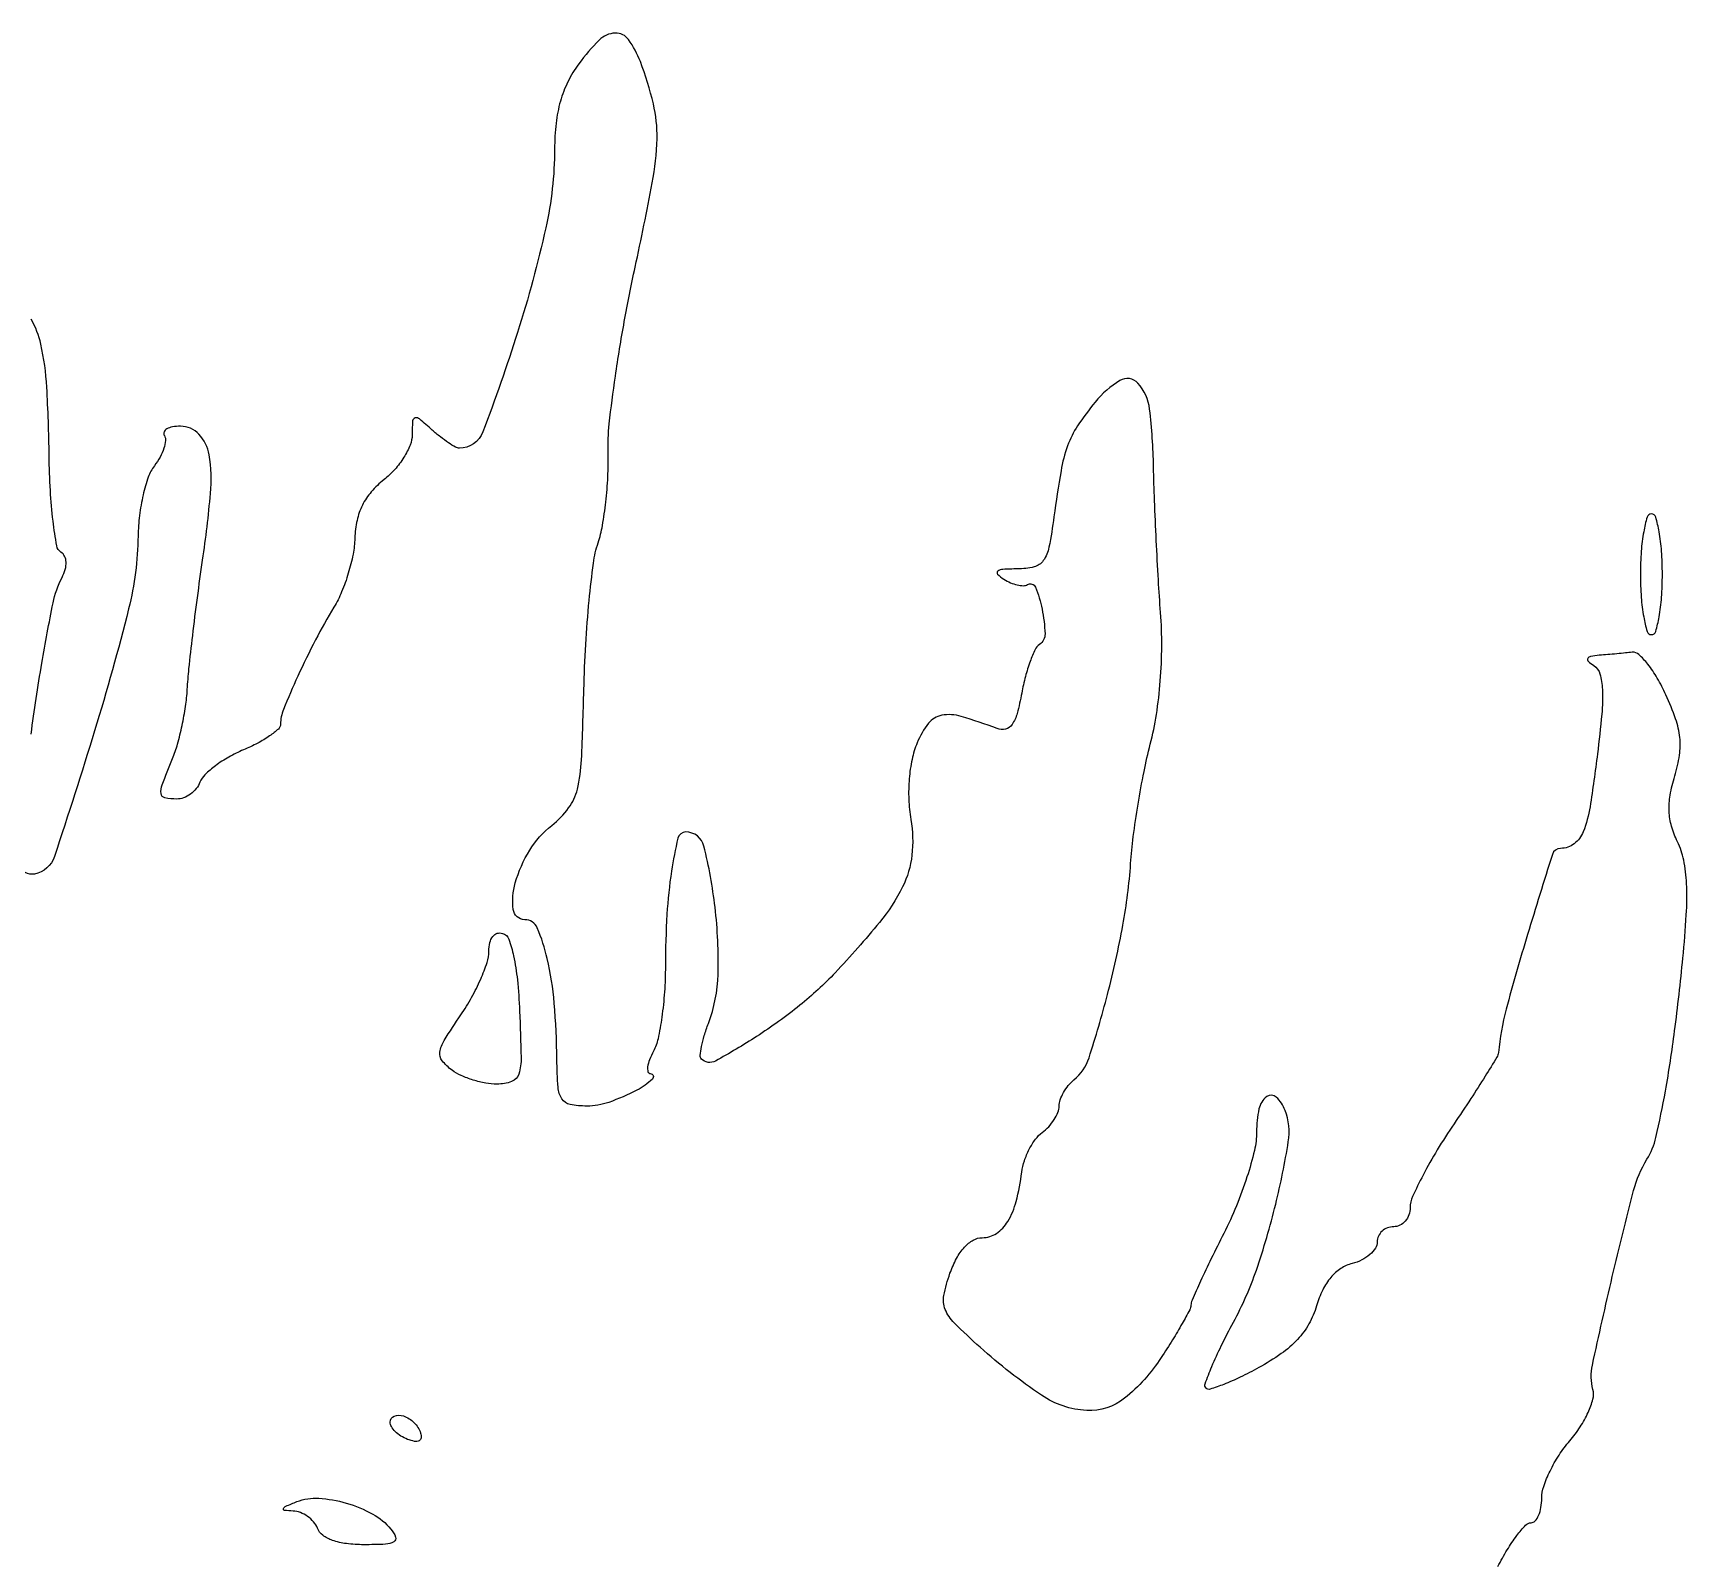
# Model space of a CAD drawing. Extents: x 0 to 1938, y 0 to 2000.
# Drawn here: x 1771.4 to 1922.2, y 695.3 to 834.9 of the extents above; entities that cross this region are included whole.
import ezdxf

# ---------------------------------------------------------------- set-up
doc = ezdxf.new("R2010")
doc.units = 0

msp = doc.modelspace()

# ---------------------------------------------------------------- linework, layer by layer
for points in [[(1905, 695, -0.018132), (1905.85304, 696.532199, -0.025626), (1906.728987, 697.825, -0.023886), (1907.527026, 698.783093, -0.210145), (1908.020324, 699, 0.212907), (1908.395107, 699.167165, 0.080318), (1908.712579, 699.660938, 0.061127), (1908.928928, 700.388562, 0.041616), (1909.001221, 701.25, -0.081986), (1909.178605, 702.320911, -0.031931), (1909.753207, 703.712473, -0.030554), (1910.580775, 705.169586, -0.033176), (1911.559456, 706.473311, 0.033741), (1912.505291, 707.736245, 0.037601), (1913.235049, 709.071468, 0.040759), (1913.670213, 710.287919, 0.130191), (1913.672904, 711.142815, -0.117374), (1913.623434, 713.380954, -0.004609), (1915.43547, 721.453926, -0.006148), (1917.376355, 729.306425, -0.074881), (1918.591498, 732.148047, 0.081873), (1919.41176, 734.142456, 0.01247), (1920.277347, 738.371812, 0.012404), (1921.117066, 743.848943, 0.007082), (1921.872923, 750.5, 0.01017), (1922.183056, 754.434773, 0.026128), (1922.200382, 757.288001, 0.036278), (1921.943942, 759.438325, 0.066816), (1921.382917, 761.105247, -0.044498), (1920.833957, 762.524162, -0.059461), (1920.612202, 763.885883, -0.054295), (1920.709005, 765.354159, -0.029975), (1921.126868, 767.105247, 0.036466), (1921.555369, 769.009967, 0.064072), (1921.588276, 770.621582, 0.056946), (1921.207446, 772.314092, 0.023213), (1920.327694, 774.507089, 0.025349), (1919.536446, 776.032085, 0.035494), (1918.669698, 777.298295, 0.038454), (1917.847964, 778.183747, 0.216049), (1917.25, 778.382089, -0.002549), (1916.647801, 778.321557, -0.001133), (1915.853125, 778.247584, -0.001121), (1915.01142, 778.173059, -0.001515), (1914.25, 778.109687, 0.022707), (1913.452804, 778.009181, 0.230175), (1913.189074, 777.81959, 0.349269), (1913.235237, 777.561523, 0.039015), (1913.746809, 777.177643, -0.185876), (1914.306662, 776.421727, -0.057226), (1914.530383, 774.995496, -0.033127), (1914.474156, 772.743526, -0.00843), (1914.07995, 769.10943, -0.007621), (1913.400686, 764.294577, -0.054189), (1912.787337, 762.022497, -0.137775), (1911.953525, 760.91597, -0.164256), (1910.72146, 760.5, 0.327011), (1909.967861, 759.948113, 0.002782), (1907.705902, 752.662487, 0.008658), (1905.753549, 745.825478, 0.04277), (1905.055416, 741.884971, -0.114692), (1904.91861, 741.46971, -0.002729), (1903.841979, 739.721896, -0.005857), (1902.538291, 737.684674, -0.003928), (1901.002383, 735.384971, 0.012688), (1899.471482, 733.003463, 0.01584), (1898.178367, 730.714648, 0.014119), (1897.219979, 728.752489, 0.10659), (1897.002383, 727.75, -0.08436), (1896.887882, 727.081698, -0.093119), (1896.560075, 726.514063, -0.100327), (1896.072349, 726.13444, -0.115869), (1895.5, 726, 0.091635), (1894.927367, 725.894165, 0.095894), (1894.440625, 725.59122, 0.099479), (1894.114904, 725.139346, 0.10697), (1894, 724.608408, -0.144021), (1893.830924, 724.033599, -0.072153), (1893.329293, 723.457259, -0.06226), (1892.589993, 722.966341, -0.05403), (1891.716742, 722.643755, 0.085218), (1890.674682, 722.183476, 0.071177), (1889.770541, 721.377481, 0.061819), (1889.028383, 720.237584, 0.041795), (1888.466742, 718.790006, -0.056606), (1887.769565, 717.139454, -0.059833), (1886.730282, 715.720837, -0.051409), (1885.244534, 714.427506, -0.028031), (1883.190874, 713.147119, -0.012717), (1881.503822, 712.277345, -0.019753), (1880.003183, 711.623186, -0.014805), (1878.771087, 711.184607, -0.281546), (1878.390274, 711.276393, -0.293012), (1878.303538, 711.672948, -0.0097), (1878.921647, 713.247238, -0.015673), (1879.778563, 715.141241, -0.009926), (1880.88936, 717.295497, 0.040825), (1882.976655, 722.041793, 0.023435), (1884.740555, 728.043515, 0.019887), (1885.892735, 733.750256, 0.132227), (1885.595601, 736.611464, 0.110235), (1884.79662, 737.815173, 0.369163), (1883.922716, 737.865858, 0.181494), (1883.214276, 736.741791, 0.050865), (1883, 734.640921, -0.058863), (1882.800557, 732.952665, -0.019302), (1882.122471, 730.538114, -0.018929), (1881.156156, 727.892803, -0.02031), (1880.012667, 725.390921, 0.00405), (1878.867111, 723.08582, 0.005921), (1877.899143, 721.036508, 0.00307), (1877.112675, 719.290844, 0.099822), (1877.012667, 718.839743, -0.118666), (1876.902237, 718.416823, -0.00603), (1876.211291, 717.1631, -0.009359), (1875.336747, 715.685691, -0.006623), (1874.302366, 714.059192, -0.077354), (1870.958413, 710.353165, -0.186941), (1867.505007, 709.236671, -0.135199), (1863.399782, 710.623069, -0.034149), (1857.791842, 715, -0.012652), (1855.432827, 717.225598, -0.10093), (1854.606884, 718.464495, -0.146629), (1854.485832, 719.726246, -0.036392), (1855.042197, 721.75, -0.037425), (1855.642886, 723.110219, -0.061614), (1856.366101, 724.136769, -0.078222), (1857.164206, 724.779335, -0.131176), (1857.990836, 725, 0.148547), (1859.276627, 725.390621, 0.110296), (1860.306553, 726.471601, 0.073066), (1861.076127, 728.314162, 0.02997), (1861.5887, 730.981587, -0.048237), (1861.826545, 732.014488, -0.038697), (1862.271108, 733.065751, -0.040033), (1862.841345, 733.98045, -0.075629), (1863.456472, 734.59183, 0.048424), (1864.046996, 735.11833, 0.044001), (1864.546589, 735.7648, 0.046745), (1864.889113, 736.428277, 0.096081), (1865, 737, -0.084551), (1865.097177, 737.570558, -0.044051), (1865.395891, 738.229791, -0.042148), (1865.832035, 738.870406, -0.049973), (1866.347712, 739.389757, 0.1435), (1867.720715, 741.411129, 0.013862), (1869.399882, 747.166357, 0.018658), (1870.811249, 753.512115, 0.028431), (1871.513012, 759.111014, -0.015241), (1871.755728, 761.57163, -0.008653), (1872.191453, 764.53261, -0.008633), (1872.734096, 767.503226, -0.014075), (1873.308416, 770, 0.025562), (1873.866481, 772.709494, 0.018549), (1874.219676, 775.769402, 0.018112), (1874.351807, 778.943441, 0.020292), (1874.244191, 782, -0.004416), (1874.044436, 784.979614, -0.002509), (1873.85269, 788.587961, -0.002505), (1873.695984, 792.224852, -0.004133), (1873.604379, 795.299442, 0.02348), (1873.24382, 800.557014, 0.155542), (1872.174639, 802.925489, 0.360621), (1870.53985, 803.165777, 0.08449), (1868.286661, 801.210014, 0.025639), (1866.677293, 799.030775, 0.059928), (1865.76966, 797.222176, 0.043853), (1865.165725, 794.931279, 0.008769), (1864.522786, 790.75, -0.01372), (1864.066016, 787.9634, -0.105534), (1863.553234, 786.75124, -0.181634), (1862.71104, 786.173884, -0.059045), (1861.188727, 785.984687, 0.012311), (1859.871496, 785.944742, 0.149091), (1859.401543, 785.772695, 0.460825), (1859.384875, 785.496233, 0.050875), (1859.952254, 785.05067, 0.039376), (1860.558988, 784.73067, 0.045322), (1861.180911, 784.527298, 0.050889), (1861.728538, 784.459169, 0.144916), (1862.095581, 784.559072, -0.463156), (1862.831099, 784.320293, -0.047431), (1863.436129, 782.326435, -0.040282), (1863.706643, 780.069763, -0.264014), (1863.202233, 779.094857, 0.139096), (1862.805764, 778.640343, 0.0226), (1862.349735, 777.548624, 0.023429), (1861.920214, 776.177814, 0.018719), (1861.583249, 774.666417, -0.019659), (1861.16641, 772.813169, -0.085942), (1860.697786, 771.796772, -0.179058), (1860.104849, 771.379742, -0.157535), (1859.346106, 771.420681, 0.019157), (1856.063453, 772.538103, 0.116833), (1854.286594, 772.639812, 0.187127), (1853.082449, 771.909127, 0.065773), (1852.05299, 770.12793, 0.045759), (1851.584068, 768.618685, 0.031911), (1851.324507, 766.853394, 0.030611), (1851.285144, 764.978051, 0.031799), (1851.477024, 763.135991, -0.069691), (1851.568818, 759.883117, -0.087245), (1850.721351, 756.990425, -0.058244), (1848.624616, 753.757777, -0.015695), (1844.573002, 749.167478, -0.035078), (1841.355349, 746.193058, -0.025675), (1837.40868, 743.347569, -0.017778), (1833.655415, 741.109059, -0.333507), (1832.375116, 741.29155, -0.22593), (1832.262744, 741.608215, -0.022731), (1832.384826, 742.422286, -0.024993), (1832.635156, 743.426561, -0.017267), (1833.013507, 744.535527, 0.084363), (1833.898194, 749.014859, 0.036074), (1833.61998, 755.132103, 0.030919), (1832.610511, 760.699064, 0.345207), (1830.950776, 762, 0.348296), (1830.225632, 761.425132, 0.019897), (1829.649099, 758.433507, 0.023203), (1829.236592, 754.488866, 0.013706), (1829.092687, 749.754862, -0.016707), (1829.007261, 747.408343, -0.017487), (1828.765415, 745.108431, -0.017428), (1828.41887, 743.143748, -0.070605), (1828.002602, 742.004862, 0.029712), (1827.646927, 741.233385, 0.058118), (1827.475465, 740.579586, 0.099949), (1827.501395, 740.139582, 0.329231), (1827.714816, 739.968197, -0.660422), (1827.907505, 739.460867, -0.07314), (1826.494985, 738.451556, -0.033439), (1823.926266, 737.342586, -0.085381), (1821.934668, 737, -0.047705), (1820.39887, 737.146864, -0.205009), (1819.654825, 737.650548, -0.126345), (1819.304622, 738.707556, -0.014274), (1819.202802, 741.25, 0.018244), (1818.956107, 746.389266, 0.035426), (1818.320847, 750.447615, 0.043757), (1817.414801, 753.241908, 0.301079), (1816.269965, 754, -0.378279), (1815.216185, 754.930378, -0.100963), (1815.403441, 757.356928, -0.069002), (1816.720781, 760.338423, -0.086169), (1818.726412, 762.598836, 0.063668), (1820.268642, 764.187733, 0.102984), (1821.064817, 765.887346, 0.047253), (1821.440587, 768.584987, 0.004965), (1821.657652, 774.959492, -0.00864), (1821.829383, 779.106401, -0.009498), (1822.141381, 783.115619, -0.008993), (1822.534119, 786.52626, -0.046569), (1822.958326, 788.373726, 0.036313), (1823.353561, 789.946629, 0.015641), (1823.660439, 792.088495, 0.015381), (1823.846277, 794.398757, 0.019651), (1823.868082, 796.534045, -0.034725), (1823.976107, 799.210645, -0.008611), (1824.532181, 803.566251, -0.008765), (1825.343943, 808.54156, -0.008688), (1826.33173, 813.5, 0.006663), (1827.895461, 821.18693, 0.040465), (1828.326789, 825.222569, 0.064604), (1827.995625, 828.412673, 0.033418), (1826.811632, 832.25, 0.063946), (1825.73191, 834.25584, 0.251752), (1824.51383, 834.853305, 0.18915), (1823.068926, 834.223377, 0.037305), (1821.188058, 832.040493, 0.044874), (1820.198928, 830.416082, 0.045183), (1819.518152, 828.644915, 0.041129), (1819.122323, 826.634909, 0.027416), (1818.987577, 824.290493, -0.054262), (1818.184491, 817.085874, -0.022148), (1815.612313, 807.559435, -0.013544), (1812.451129, 798.481389, -0.311699), (1810.305688, 797, -0.128965), (1809.949981, 797.093299, -0.019004), (1809.310699, 797.486153, -0.020385), (1808.576428, 798.021294, -0.016252), (1807.828741, 798.654988, 0.009672), (1806.673365, 799.66063, 0.235853), (1806.27086, 799.75642, 0.330558), (1806.040347, 799.484236, 0.016049), (1806, 798.227568, -0.096059), (1805.817184, 797.284763, -0.044029), (1805.246435, 796.164113, -0.041422), (1804.416184, 795.053317, -0.044936), (1803.434672, 794.127273, 0.048211), (1802.278436, 793.022006, 0.062116), (1801.464507, 791.799812, 0.061799), (1800.972885, 790.410006, 0.047068), (1800.775421, 788.805999, -0.041737), (1800.608888, 787.323303, -0.024553), (1800.177019, 785.591348, -0.024443), (1799.571052, 783.890979, -0.037962), (1798.870199, 782.501306, 0.015872), (1797.192322, 779.510446, 0.012869), (1795.579892, 776.204371, 0.009614), (1794.264693, 773.168478, 0.097704), (1794, 771.826849, -0.213246), (1793.80161, 771.382834, -0.031149), (1793.007503, 770.75612, -0.030659), (1791.915371, 770.094693, -0.021871), (1790.621285, 769.48623, 0.02952), (1789.284745, 768.832672, 0.031317), (1788.061785, 768.037635, 0.032993), (1787.105773, 767.224165, 0.108778), (1786.65267, 766.537256, -0.079213), (1786.312676, 765.949598, -0.065367), (1785.786209, 765.451569, -0.066658), (1785.160902, 765.114833, -0.090461), (1784.531385, 765, -0.051724), (1783.452152, 765.111944, -0.326391), (1783.103638, 765.498955, -0.117082), (1783.208346, 766.293808, -0.006221), (1784.153748, 768.6849, 0.029175), (1784.61007, 770.014401, 0.015612), (1785.024776, 771.701189, 0.015494), (1785.341807, 773.454688, 0.023324), (1785.498794, 775, -0.012647), (1785.649191, 776.878428, -0.00324), (1785.988916, 779.908058, -0.003298), (1786.421959, 783.361544, -0.003343), (1786.898663, 786.793388, 0.013651), (1787.615876, 792.874044, 0.063713), (1787.4851, 796.392834, 0.147801), (1786.561521, 798.266939, 0.207774), (1784.873595, 799, 0.041669), (1784.146833, 798.939328, 0.090403), (1783.621809, 798.749526, 0.167869), (1783.380646, 798.469489, 0.237281), (1783.40895, 798.147322, -0.167652), (1783.512272, 797.688213, -0.052159), (1783.359259, 796.98778, -0.045531), (1783.010617, 796.186277, -0.036674), (1782.49977, 795.397322, 0.077666), (1781.943191, 794.361115, 0.027304), (1781.469925, 792.735463, 0.026335), (1781.13667, 790.862006, 0.027911), (1781.010653, 789, -0.058678), (1780.149672, 782.362192, -0.012775), (1777.04631, 771.225149, -0.006115), (1773.382759, 759.76996, -0.269387), (1771.563269, 758.165267, -0.1837), (1770.723872, 758.306658, -0.219371)], [(1771.259465, 770.923253, -0.009619), (1772.235129, 777.398095, -0.00786), (1773.259297, 782.885498, -0.069511), (1774.076795, 785.20364, 0.049327), (1774.370775, 785.941254, 0.080873), (1774.450614, 786.607356, 0.103999), (1774.313914, 787.144159, 0.141078), (1773.979521, 787.512657, -0.215458), (1773.587839, 788.094124, -0.011573), (1773.258453, 790.346306, -0.016403), (1773.009586, 793.126567, -0.011076), (1772.90032, 796.309017, 0.011055), (1772.685785, 802.565414, 0.040624), (1772.142948, 806.485839, 0.075829), (1771.264672, 808.749154, 0.268504)]]:
    msp.add_lwpolyline(points, format="xyb")
for points in [[(1918, 785.5, 0.017105), (1918.072146, 783.39166, 0.027868), (1918.29375, 781.615625, 0.026982), (1918.608967, 780.292067, 0.332234), (1919, 780, 0.332234), (1919.391033, 780.292067, 0.026982), (1919.70625, 781.615625, 0.027868), (1919.927854, 783.39166, 0.017105), (1920, 785.5, 0.017105), (1919.927854, 787.60834, 0.027868), (1919.70625, 789.384375, 0.026982), (1919.391033, 790.707933, 0.332234), (1919, 791, 0.332234), (1918.608967, 790.707933, 0.026982), (1918.29375, 789.384375, 0.027868), (1918.072146, 787.60834, 0.017105)], [(1815.796221, 745.668661, -0.005776), (1815.935297, 741.435112, -0.080358), (1815.724105, 739.926454, -0.23343), (1815.073165, 739.238971, -0.088743), (1813.737351, 739, -0.045148), (1812.7079, 739.093145, -0.030373), (1811.560795, 739.375314, -0.030617), (1810.474863, 739.787955, -0.051802), (1809.634948, 740.277665, -0.066172), (1808.734486, 741.139569, -0.211606), (1808.52712, 741.925198, -0.100031), (1808.926117, 742.990404, -0.009609), (1810.443819, 745.322074, 0.022558), (1811.422201, 746.913842, 0.02282), (1812.249122, 748.581271, 0.023345), (1812.832401, 750.093757, 0.08052), (1813, 751.127742, -0.055582), (1813.08725, 751.910192, -0.108882), (1813.352423, 752.474904, -0.154842), (1813.757931, 752.756897, -0.156434), (1814.25, 752.751995, -0.228021), (1814.805059, 752.215182, -0.034717), (1815.249461, 750.694525, -0.029176), (1815.592314, 748.522872, -0.013465)], [(1806.77106, 707.18682, -0.108271), (1806.818151, 706.74444, -0.257062), (1806.633872, 706.482386, -0.161356), (1806.219753, 706.426249, -0.045328), (1805.58356, 706.606309, -0.049992), (1804.977839, 706.911187, -0.054888), (1804.465171, 707.322276, -0.062067), (1804.115141, 707.772094, -0.13514), (1804, 708.190322, -0.310331), (1804.373328, 708.733894, -0.180578), (1805.198675, 708.742032, -0.106345), (1806.180521, 708.127369, -0.120025)], [(1804.064392, 698.422412, -0.081551), (1804.49079, 697.694637, -0.369604), (1804.338963, 697.266552, -0.119939), (1803.574403, 697.044072, -0.011109), (1801.59106, 697, -0.030134), (1800.003106, 697.09579, -0.055135), (1798.741705, 697.392016, -0.073032), (1797.846113, 697.865837, -0.143972), (1797.361626, 698.5, 0.084206), (1797.019058, 699.078787, 0.063192), (1796.472472, 699.580021, 0.062823), (1795.814146, 699.931541, 0.080728), (1795.143011, 700.070285, -0.019365), (1794.363974, 700.133901, -0.497251), (1794.271774, 700.292094, -0.194509), (1794.485241, 700.508133, -0.008229), (1795.5, 700.926094, -0.110024), (1797.484454, 701.236344, -0.055138), (1799.997355, 700.793994, -0.054573), (1802.400497, 699.796468, -0.094173)]]:
    msp.add_lwpolyline(points, format="xyb", close=True)

doc.saveas('drawing.dxf')
